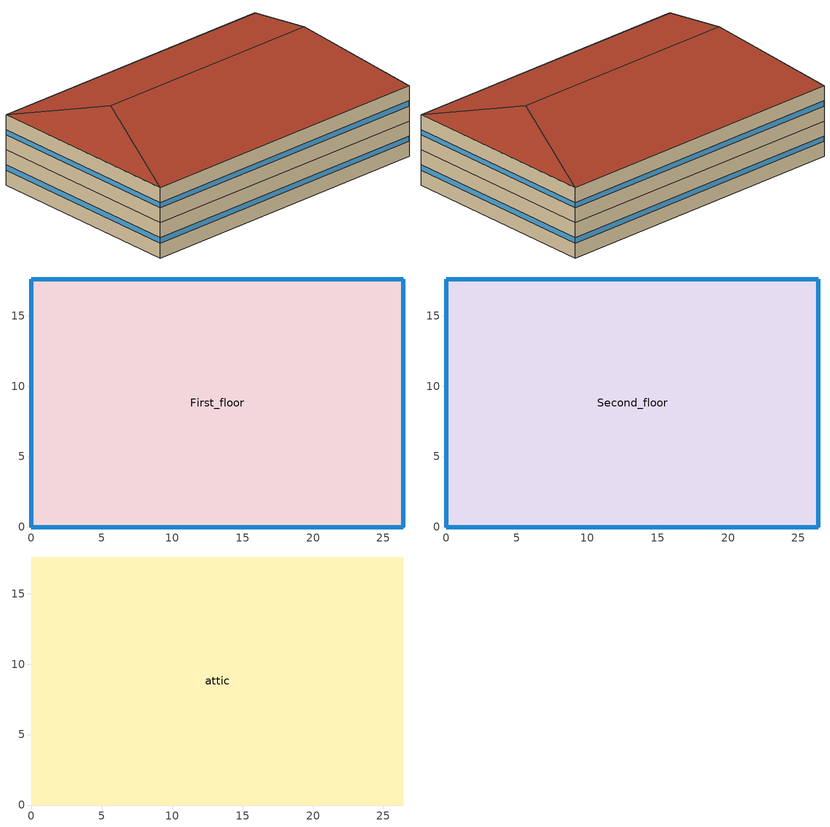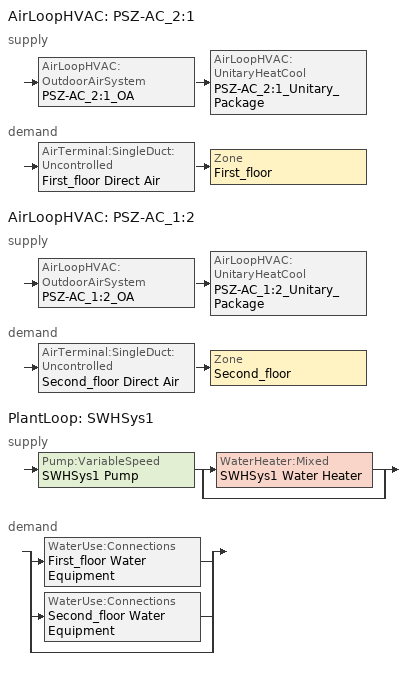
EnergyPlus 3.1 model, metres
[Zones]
First_floor
 floor ground (ext-slab): 26.4,17.6 26.4,0 0,0 0,17.6 z0
 wall outside (ext-walls): 26.4,17.6 0,17.6 0,0 26.4,0 26.4,17.6 z0:3.05
 window (window_north): 26.39,17.6 0.01,17.6 z1.3:1.75
 window (window_east): 26.4,0.01 26.4,17.59 z1.3:1.75
 window (window_south): 0.01,0 26.39,0 z1.3:1.75
 window (window_west): 0,17.59 0,0.01 z1.3:1.75
Second_floor
 floor to First_floor (INT-FLOOR-TOPSIDE): 26.4,17.6 26.4,0 0,0 0,17.6 z3.05
 wall outside (ext-walls): 26.4,17.6 0,17.6 0,0 26.4,0 26.4,17.6 z3.05:6.1
 window (window_north): 26.39,17.6 0.01,17.6 z4.34:4.8
 window (window_east): 26.4,0.01 26.4,17.59 z4.34:4.8
 window (window_south): 0.01,0 26.39,0 z4.34:4.8
 window (window_west): 0,17.59 0,0.01 z4.34:4.8
attic
 floor to Second_floor (attic-floor): 26.4,0 0,0 0,17.6 26.4,17.6 z6.1
 roof outside (attic-roof): 0,17.6,6.1 0,0,6.1 2.93,8.8,9.03; 26.4,0,6.1 26.4,17.6,6.1 23.47,8.8,9.03; 0,0,6.1 26.4,0,6.1 23.47,8.8,9.03 2.93,8.8,9.03; 26.4,17.6,6.1 0,17.6,6.1 2.93,8.8,9.03 23.47,8.8,9.03
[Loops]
AirLoopHVAC 'PSZ-AC_2:1'
 supply: AirLoopHVAC:OutdoorAirSystem 'PSZ-AC_2:1_OA' > AirLoopHVAC:UnitaryHeatCool 'PSZ-AC_2:1_Unitary_Package'
 demand: AirTerminal:SingleDuct:Uncontrolled 'First_floor Direct Air' > Zone 'First_floor'
AirLoopHVAC 'PSZ-AC_1:2'
 supply: AirLoopHVAC:OutdoorAirSystem 'PSZ-AC_1:2_OA' > AirLoopHVAC:UnitaryHeatCool 'PSZ-AC_1:2_Unitary_Package'
 demand: AirTerminal:SingleDuct:Uncontrolled 'Second_floor Direct Air' > Zone 'Second_floor'
PlantLoop 'SWHSys1'
 supply: Pump:VariableSpeed 'SWHSys1 Pump' > split
  | WaterHeater:Mixed 'SWHSys1 Water Heater'
  | bypass
 demand: split
  | WaterUse:Connections 'First_floor Water Equipment'
  | WaterUse:Connections 'Second_floor Water Equipment'
  | bypass
[Building]
Benchmark Outpatient New V1.1_3.1: North Axis=0; Terrain=City; Loads Convergence Tolerance Value=0.04; Temperature Convergence Tolerance Value=0.2; Solar Distribution=FullInteriorAndExterior; Maximum Number of Warmup Days=25
[Site:Location]
USA CA-SAN FRANCISCO: Latitude {deg}=37.62; Longitude {deg}=-122.37; Time Zone {hr}=-8; Elevation {m}=5
[Site:GroundTemperature:BuildingSurface]
19.905, 19.922, 19.91, 19.932, 19.949, 20.038, 20.327, 20.062, 20.443, 20.088, 19.986, 19.948
[Site:WaterMainsTemperature]
Calculation Method=CORRELATION; Annual Average Outdoor Air Temperature {C}=13.08; Maximum Difference In Monthly Average Outdoor Air Temperatures {deltaC}=8
[SizingPeriod:DesignDay] Barometric Pressure {Pa}=101265; Rain {0-no,1-yes}=0; Snow on ground {0-no,1-yes}=0; Day of Month=21; Daylight Savings Time Indicator=0; Humidity Indicating Type=WetBulb
Name | Maximum Dry-Bulb Temperature {C} | Daily Temp Range {C} | Humidity Indicating Conditions at Maximum Dry-Bulb | Wind Speed {m/s} design conditions vs. traditional 6.71 m/s (15 mph) | Wind Direction {Degrees; N=0, S=180} | Clearness {0.0 to 1.1} | Month | Day Type | Wind Speed {m/s} design conditions vs. traditional 3.35 m/s (7mph)
SAN_FRANCISCO Ann Htg 99.6% Condns DB | 3.2 | 0 | 3.2 | 2.4 | 140 | 0 | 1 | WinterDesignDay
SAN_FRANCISCO Ann Clg .4% Condns DB=>MWB | 28.3 | 9 | 17.2 |  | 310 | 1 | 9 | SummerDesignDay | 5.8
SAN_FRANCISCO Ann Clg .4% Condns WB=>MDB | 25.7 | 9 | 18.4 |  | 310 | 1 | 9 | SummerDesignDay | 5.8
[WindowMaterial:Glazing] Optical Data Type=SpectralAverage; Thickness=0.003; Infrared Transmittance at Normal Incidence=0; Front Side Infrared Hemispherical Emissivity=0.999; Back Side Infrared Hemispherical Emissivity=0.999; Dirt Correction Factor for Solar and Visible Transmittance=1; Solar Diffusing=No
Name | Solar Transmittance at Normal Incidence | Front Side Solar Reflectance at Normal Incidence | Back Side Solar Reflectance at Normal Incidence | Visible Transmittance at Normal Incidence | Front Side Visible Reflectance at Normal Incidence | Back Side Visible Reflectance at Normal Incidence | Conductivity
Theoretical Glass [73] | 0.3767 | 0.5733 | 0.5733 | 0.39 | 0.56 | 0.56 | 3.3687
Theoretical Glass [59] | 0.5952 | 0.3548 | 0.3548 | 0.6092 | 0.3408 | 0.3408 | 3.3687
Theoretical Glass [77] | 0.596 | 0.354 | 0.354 | 0.775 | 0.175 | 0.175 | 299.383
[Material]
Name | Roughness | Thickness | Conductivity | Density | Specific Heat | Thermal Absorptance | Solar Absorptance | Visible Absorptance | Thickness {m} | Conductivity {W/m-K} | Density {kg/m3} | Specific Heat {J/kg-K}
Wood Shingles | VeryRough | 0.0178 | 0.115 | 513 | 1255 | 0.9 | 0.78 | 0.78
1IN Wood Decking | MediumSmooth | 0.0254 | 0.1211 | 593 | 2510 | 0.9 | 0.78 | 0.78
Roof Insulation [2] | MediumRough | 0.2216 | 0.049 | 265 | 836.8 | 0.9 | 0.7 | 0.7
1/2IN Gypsum; 1/2IN Gypsum Top; 1/2IN Gypsum Bottom | Smooth | 0.0127 | 0.16 | 784.9 | 830 | 0.9 | 0.92 | 0.92
GP01 1/2 GYPSUM | Smooth | 0.0127 | 0.16 | 800 | 1090 | 0.9 | 0.7 | 0.5
Wall Insulation [1] | MediumRough | 0.0373 | 0.045 | 265 | 836.8 | 0.9 | 0.7 | 0.7
MAT-CC05 4 HW CONCRETE | Rough | 0.1016 | 1.311 | 2240 | 836.8 | 0.9 | 0.7 | 0.7
Floor Insulation [1] | MediumRough | 0.0464 | 0.045 | 265 | 836.8 | 0.9 | 0.7 | 0.7
MAT-CC05 8 HW CONCRETE | Rough | 0.2032 | 1.311 | 2240 | 836.8 | 0.9 | 0.7 | 0.7
AtticFloor Insulation | MediumRough | 0.2379 | 0.049 | 265 | 836.8 | 0.9 | 0.7 | 0.7
Roof Membrane | VeryRough | 0.0095 | 0.16 | 1121.29 | 1460 | 0.9 | 0.7 | 0.7
Metal Decking | MediumSmooth | 0.0015 | 45.006 | 7680 | 418.4 | 0.9 | 0.7 | 0.3
METAL Door Medium 18Ga_1; METAL Door Medium 18Ga_2 | Smooth | 0.0013 | 45.3149 | 7833.03 | 502.08 | 0.8 | 0.5 | 0.5
Std Wood 6inch | MediumSmooth |  |  |  |  | 0.9 | 0.7 | 0.7 | 0.15 | 0.12 | 540 | 1210
Std AC02 | MediumSmooth |  |  |  |  | 0.9 | 0.7 | 0.2 | 0.0127 | 0.057 | 288 | 1339
Std MAT-CC05 4  MW CONCRETE | Rough |  |  |  |  | 0.9 | 0.7 | 0.2 | 0.1 | 0.858 | 1968 | 836.8
Std PW05 | MediumSmooth |  |  |  |  | 0.9 | 0.78 | 0.78 | 0.0191 | 0.115 | 545 | 1213
Std Steel_Brown_Regular | Smooth |  |  |  |  | 0.9 | 0.92 | 0.92 | 0.0015 | 44.9696 | 7689 | 418
[Material:NoMass]
Name | Roughness | Thermal Resistance {(m2-K)/W} | Thermal Absorptance | Solar Absorptance | Visible Absorptance | Thermal Resistance {m2-K/W}
MAT-SHEATH | Rough | 0.3626 | 0.9 | 0.7 | 0.7
CP02 CARPET PAD | VeryRough | 0.2165 | 0.9 | 0.7 | 0.8
AIR | Smooth | 0.2515 | 0.8 | 0.5 | 0.5
AIR [1] | Smooth | 0.1214 | 0.8 | 0.5 | 0.5
Std CP02 CARPET PAD | VeryRough |  | 0.9 | 0.7 | 0.8 | 0.21648
MAT-AIR-WALL | Rough |  | 0.9 | 0.7 |  | 0.207949
Std Opaque Door panel_con; Std Opaque Door panel_semi | MediumRough |  | 0.9 | 0.7 | 0.7 | 0.12327
Std Overhead Door Panel | MediumRough |  | 0.9 | 0.7 | 0.7 | 0.255345
[Construction]
InteriorFurnishings: Std Wood 6inch
INT-FLOOR-TOPSIDE: Std MAT-CC05 4  MW CONCRETE, Std CP02 CARPET PAD
INT-FLOOR-UNDERSIDE: Std CP02 CARPET PAD, Std MAT-CC05 4  MW CONCRETE
INT-FLOOR-SLAB: Std MAT-CC05 4  MW CONCRETE
DropCeiling: Std AC02
Sloped_Metal_Roof: Std Steel_Brown_Regular, Std PW05
Gable_Wall: Std PW05
AIR-WALL: MAT-AIR-WALL
Std Swinging Door_con: Std Opaque Door panel_con
Std Swinging Door_semi: Std Opaque Door panel_semi
Std Overhead Door: Std Overhead Door Panel
window_south; window_east; window_west: Theoretical Glass [73]
window_north: Theoretical Glass [59]
window_SkylightConst: Theoretical Glass [77]
roofs: Wood Shingles, 1IN Wood Decking, Roof Insulation [2], 1/2IN Gypsum
int-walls: GP01 1/2 GYPSUM, GP01 1/2 GYPSUM
ext-walls: MAT-SHEATH, Wall Insulation [1], 1/2IN Gypsum
ext-slab: MAT-CC05 4 HW CONCRETE, CP02 CARPET PAD
exposed-floor: Floor Insulation [1], MAT-CC05 8 HW CONCRETE, CP02 CARPET PAD
attic-floor: 1/2IN Gypsum Top, AtticFloor Insulation, 1/2IN Gypsum Bottom
attic-roof: Roof Membrane, Metal Decking
door: METAL Door Medium 18Ga_1, AIR, METAL Door Medium 18Ga_2
non-swinging-door: METAL Door Medium 18Ga_1, AIR [1], METAL Door Medium 18Ga_2
[ComponentCost:LineItem]
Name | Line Item Type | Item | Cost per Area {$/m2} | Cost per Area | Cost per Each | Quantity | Cost per Unit of Output Capacity
Interior Furnishings | Construction | InteriorFurnishings | 1
Interior Floor | Construction | INT-FLOOR-UNDERSIDE | 15
Interior Floor Slab | Construction | INT-FLOOR-SLAB | 35
Drop Ceiling | Construction | DropCeiling | 10
Sloped Metal Roof | Construction | Sloped_Metal_Roof | 1
Gable Wall | Construction | Gable_Wall | 1
Air Wall | Construction | AIR-WALL | 1
Swinging Door Conditioned | Construction | Std Swinging Door_con | 1
Swinging Door Semi-conditioned | Construction | Std Swinging Door_semi | 1
Overhead Door | Construction | Std Overhead Door | 1
south:window_south | Construction | window_south |  | 181.107
east:window_east | Construction | window_east |  | 181.107
north:window_north | Construction | window_north |  | 142.156
west:window_west | Construction | window_west |  | 181.107
SkylightConst:window_SkylightConst | Construction | window_SkylightConst |  | 166.689
roofs:roofs | Construction | roofs |  | 14.9259
int-walls:int-walls | Construction | int-walls |  | 1
ext-walls:ext-walls | Construction | ext-walls |  | 38.211
ext-slab:ext-slab | Construction | ext-slab |  | 24.86
exposed-floor:exposed-floor | Construction | exposed-floor |  | 32.9966
attic-floor:attic-floor | Construction | attic-floor |  | 15.0182
attic-roof:attic-roof | Construction | attic-roof |  | 15.0182
door:door | Construction | door |  | 1
non-swinging-door:non-swinging-door | Construction | non-swinging-door |  | 1
Infiltration:First_floor | General | First_floor |  |  | 1 | 0.1181
People:First_floor | General | First_floor |  |  | 1 | 25.0036
LIGHTING EQUIP:First_floor | Lights | First_floor |  |  |  |  | 1
ElectricEquipment:First_floor:MiscPlug | General | First_floor |  |  | 1 | 3.7505
ElectricEquipment:First_floor:Elevators | General | First_floor |  |  | 1 | 32.4667
Infiltration:Second_floor | General | Second_floor |  |  | 1 | 0.1181
People:Second_floor | General | Second_floor |  |  | 1 | 25.0036
LIGHTING EQUIP:Second_floor | Lights | Second_floor |  |  |  |  | 1
ElectricEquipment:Second_floor:MiscPlug | General | Second_floor |  |  | 1 | 3.7505
Infiltration:attic | General | attic |  |  | 1 | 0.1753
[Zone] Type=1; Multiplier=1; Ceiling Height=-9999
Name | Volume | Part of Total Floor Area
First_floor; Second_floor | 1416.94 | Yes
attic | 631.2231 | No
[InternalMass] Construction=InteriorFurnishings; Surface Area=929.5035
Name | Zone
First_floor_InternalMass_1 | First_floor
Second_floor_InternalMass_1 | Second_floor
[ZoneInfiltration:DesignFlowRate] Design Volume Flow Rate Calculation Method=Flow/Zone; Constant Term Coefficient=1; Temperature Term Coefficient=0; Velocity Term Coefficient=0; Velocity Squared Term Coefficient=0
Name | Zone | Schedule | Design Flow Rate {m3/s}
First_floor_Infiltration | First_floor | INFIL_HALF_ON_SCH | 0.1181
Second_floor_Infiltration | Second_floor | INFIL_HALF_ON_SCH | 0.1181
attic_Infiltration | attic | ALWAYS_ON | 0.1753
[People] Schedule=BLDG_OCC_SCH; Number of People Calculation Method=People; Number of People=25.0036; Fraction Radiant=0.3; User Specified Sensible Fraction=AUTOCALCULATE; Activity Level Schedule=ACTIVITY_SCH; Enable ASHRAE 55 Comfort Warnings=No; MRT Calculation=ZoneAveraged; Work Efficiency Schedule=WORK_EFF_SCH; Clothing Schedule=CLOTHING_SCH; Air Velocity Schedule=AIR_VELO_SCH; Thermal Comfort Report=FANGER
Name | Zone
First_floor People | First_floor
Second_floor People | Second_floor
[Lights] Schedule=BLDG_LIGHT_SCH; Design Level Calculation Method=LightingLevel; Design Level {W}=5000.73; Return Air Fraction=0; Fraction Radiant=0.7; Fraction Visible=0.2; Fraction Replaceable=1; Return Air Fraction is Calculated from Plenum Temperature=No
Name | Zone
First_floor_Lights | First_floor
Second_floor_Lights | Second_floor
[ElectricEquipment] Design Level Calculation Method=EquipmentLevel; Fraction Latent=0; Fraction Radiant=0.5; Fraction Lost=0
Name | Zone | Schedule | Design Level {W}
First_floor_MiscPlug_Equip | First_floor | BLDG_EQUIP_SCH | 3750.55
First_floor_Elevators_Equip | First_floor | BLDG_ELEVATORS | 32466.7
Second_floor_MiscPlug_Equip | Second_floor | BLDG_EQUIP_SCH | 3750.55
[Sizing:Zone] Zone Cooling Design Supply Air Temperature {C}=14; Zone Heating Design Supply Air Temperature {C}=40; Zone Cooling Design Supply Air Humidity Ratio {kg-H20/kg-air}=0.0085; Zone Heating Design Supply Air Humidity Ratio {kg-H20/kg-air}=0.008; Outdoor Air Method=Flow/Zone; Outside Air Flow per Zone Floor Area {(m3/s)/m2}=0; Outside Air Flow per Zone {m3/s}=0.201935; Cooling Design Air Flow Method {Flow/Zone | DesignDay | DesignDayWithLimit}=DesignDayWithLimit; Cooling Minimum Air Flow=0; Cooling Minimum Air Flow Fraction=0; Heating Design Air Flow Method {Flow/Zone | DesignDay}=DesignDay; Heating Design Air Flow Rate=0
First_floor; Second_floor
[ZoneControl:Thermostat] Control Type Schedule=Dual Zone Control Type Sched
Name | Zone | Control 1
First_floor Thermostat | First_floor | First_floor DualSPSched
Second_floor Thermostat | Second_floor | Second_floor DualSPSched
[ThermostatSetpoint:DualSetpoint] Heating Setpoint Temperature Schedule=HTGSETP_SCH; Cooling Setpoint Temperature Schedule=CLGSETP_SCH
First_floor DualSPSched; Second_floor DualSPSched
[Zone equipment]
First_floor: First_floor Direct Air
Second_floor: Second_floor Direct Air
[AirTerminal:SingleDuct:Uncontrolled] Availability Schedule=ALWAYS_ON; Maximum Air Flow Rate {m3/s}=AUTOSIZE
First_floor Direct Air; Second_floor Direct Air
[SetpointManager:SingleZone:Reheat] Control Variable=Temperature; Minimum Supply Air Temperature C=10; Maximum Supply Air Temperature C=50
Name | Control Zone | Setpoint Node or NodeList
SupAirTemp MngrFirst_floor | First_floor | PSZ-AC_2:1 Supply Equipment Outlet Node
SupAirTemp MngrSecond_floor | Second_floor | PSZ-AC_1:2 Supply Equipment Outlet Node
[WaterUse:Connections]
Name | Water Use Equipment 1
First_floor Water Equipment | First_floor Water Equipment
Second_floor Water Equipment | Second_floor Water Equipment
[WaterUse:Equipment] Peak Flow Rate {m3/s}=5.84444e-06; Flow Rate Fraction Schedule=BLDG_SWH_SCH
Name | Target Temperature Schedule | Hot Water Supply Temperature Schedule Name  {C} | Zone | Sensible Fraction Schedule | Latent Fraction Schedule
First_floor Water Equipment | First_floor Water Equipment Temp Sched | First_floor Water Equipment Hot Supply Temp Sched | First_floor | First_floor Water Equipment Sensible fract sched | First_floor Water Equipment Latent fract sched
Second_floor Water Equipment | Second_floor Water Equipment Temp Sched | Second_floor Water Equipment Hot Supply Temp Sched | Second_floor | Second_floor Water Equipment Sensible fract sched | Second_floor Water Equipment Latent fract sched
[AirLoopHVAC] Design Supply Air Flow Rate {m3/s}=AUTOSIZE
PSZ-AC_2:1; PSZ-AC_1:2
[Sizing:System] Type Of Load To Size On {Sensible}=Sensible; Design Outdoor Air Flow Rate {m3/s}=AUTOSIZE; Minimum System Air Flow Ratio=1; Preheat Design Temperature {C}=7; Preheat Design Humidity Ratio {kg-H2O/kg-air}=0.008; Precool Design Temperature {C}=12.8; Precool Design Humidity Ratio {kg-H2O/kg-air}=0.008; Central Cooling Design Supply Air Temperature {C}=12.8; Central Heating Design Supply Air Temperature {C}=40; Sizing Option {Coincident | NonCoincident}=NonCoincident; 100% Outdoor Air in Cooling {Yes | No}=No; 100% Outdoor Air in Heating {Yes | No}=No; Central Cooling Design Supply Air Humidity Ratio {kg-H2O/kg-air}=0.0085; Central Heating Design Supply Air Humidity Ratio {kg-H2O/kg-air}=0.008; Cooling Design Air Flow Method=DesignDay; Cooling Design Air Flow Rate {m3/s}=0; Heating Design Air Flow Method=DesignDay; Heating Design Air Flow Rate {m3/s}=0
PSZ-AC_2:1; PSZ-AC_1:2
[AvailabilityManager:NightCycle] Availability Schedule=ALWAYS_ON; Fan Schedule=HVACOperationSchd; Control Type {CycleOnAny | CycleOnControlZone | CycleOnAnyZoneFansOnly}=CycleOnAny; Thermostat Tolerance {delta C}=1; Cycling Run Time {s}=1800
PSZ-AC_2:1 Availability Manager; PSZ-AC_1:2 Availability Manager
[SetpointManager:MixedAir] Control Variable=Temperature
Name | Setpoint Node or NodeList
PSZ-AC_2:1_OAMixed Air Temp Manager | PSZ-AC_2:1_OA-PSZ-AC_2:1_Unitary_PackageNode
PSZ-AC_1:2_OAMixed Air Temp Manager | PSZ-AC_1:2_OA-PSZ-AC_1:2_Unitary_PackageNode
[Controller:OutdoorAir] Minimum Outdoor Air Flow Rate {m3/s}=AUTOSIZE; Maximum Outdoor Air Flow Rate {m3/s}=AUTOSIZE; Economizer Control Type=DifferentialDryBulb; Economizer Control Action Type=ModulateFlow; Economizer Maximum Limit Dry-Bulb Temperature {C}=28; Economizer Maximum Limit Enthalpy {J/kg}=64000; Economizer Minimum Limit Dry-Bulb Temperature {C}=0; Lockout Type=NoLockout; Minimum Limit Type=FixedMinimum; Minimum Outdoor Air Schedule=MinOA_Sched
PSZ-AC_2:1_OA_Controller; PSZ-AC_1:2_OA_Controller
[AirLoopHVAC:UnitaryHeatCool] Availability Schedule=ALWAYS_ON; Maximum Supply Air Temperature=AUTOSIZE; Supply Air Flow Rate During Cooling Operation=AUTOSIZE; Supply Air Flow Rate During Heating Operation=AUTOSIZE; Supply Air Flow Rate When No Cooling or Heating is Needed=AUTOSIZE; Fraction of Supply Air Flow That Goes Through the Controlling Zone=AUTOSIZE; Fan Placement=BlowThrough; Dehumidification Control Type=None
Name | Controlling Zone or Thermostat Location | Supply Fan | Heating Coil | Cooling Coil
PSZ-AC_2:1_Unitary_Package | First_floor | PSZ-AC_2:1_Unitary_Package_fan | PSZ-AC_2:1_Unitary_Package_HeatCoil | PSZ-AC_2:1_Unitary_Package_CoolCoil
PSZ-AC_1:2_Unitary_Package | Second_floor | PSZ-AC_1:2_Unitary_Package_fan | PSZ-AC_1:2_Unitary_Package_HeatCoil | PSZ-AC_1:2_Unitary_Package_CoolCoil
[Fan:OnOff] Availability Schedule=HVACOperationSchd; Maximum Flow Rate=AUTOSIZE; Motor in Airstream Fraction=1
Name | Fan Efficiency | Pressure Rise | Motor Efficiency
PSZ-AC_2:1_Unitary_Package_fan | 0.58175 | 1109.648 | 0.895
PSZ-AC_1:2_Unitary_Package_fan | 0.56875 | 622 | 0.875
[Coil:Heating:Gas] Availability Schedule=ALWAYS_ON; Gas Burner Efficiency=0.8; Nominal Capacity=AUTOSIZE
PSZ-AC_2:1_Unitary_Package_HeatCoil; PSZ-AC_1:2_Unitary_Package_HeatCoil
[Coil:Cooling:DX:SingleSpeed] Availability Schedule=ALWAYS_ON; Rated Total Cooling Capacity {W}=AUTOSIZE; Rated Sensible Heat Ratio=AUTOSIZE; Rated Air Flow Rate=AUTOSIZE; Supply Air Fan Operating Mode=CyclingFanAndCompressor
Name | Rated COP | Total Cooling Capacity Function of Temperature Curve | Total Cooling Capacity Function of Flow Fraction Curve | Energy Input Ratio Function of Temperature Curve | Energy Input Ratio Function of Flow Fraction Curve | Part Load Fraction Correlation Curve
PSZ-AC_2:1_Unitary_Package_CoolCoil | 4.36549 | PSZ-AC_2:1_Unitary_PackagecoolCapFT | PSZ-AC_2:1_Unitary_PackagecoolFFF | PSZ-AC_2:1_Unitary_PackagecoolEIRFT | PSZ-AC_2:1_Unitary_PackagecoolEIRFFF | PSZ-AC_2:1_Unitary_PackagecoolPLR
PSZ-AC_1:2_Unitary_Package_CoolCoil | 3.74124 | PSZ-AC_1:2_Unitary_PackagecoolCapFT | PSZ-AC_1:2_Unitary_PackagecoolFFF | PSZ-AC_1:2_Unitary_PackagecoolEIRFT | PSZ-AC_1:2_Unitary_PackagecoolEIRFFF | PSZ-AC_1:2_Unitary_PackagecoolPLR
[PlantLoop]
SWHSys1: Fluid Type {WATER}=Water; Loop Equipment Operation Scheme=SWHSys1 Loop Operation Scheme List; Maximum Loop Temperature {C}=60; Minimum Loop Temperature {C}=10; Maximum Loop Flow Rate {m3/s}=AUTOSIZE; Minimum Loop Flow Rate {m3/s}=0; Loop Volume {m3}=AUTOSIZE; Load Distribution Scheme {OPTIMAL | SEQUENTIAL}=Optimal
[Sizing:Plant]
SWHSys1: Loop Type {COOLING | HEATING}=Heating; Design Loop Exit Temperature {C}=60; Design Loop Temperature Difference {C}=5
[SetpointManager:Scheduled]
SWHSys1 Loop Setpoint Manager: Control Variable {TEMP}=Temperature; Schedule=SWHSys1-Loop-Temp-Schedule; Setpoint Node=SWHSys1 Supply Outlet Node
[PlantEquipmentOperationSchemes]
SWHSys1 Loop Operation Scheme List: Control Scheme 1 Object Type {*******}=PlantEquipmentOperation:HeatingLoad; Control Scheme 1=SWHSys1 Operation Scheme; Control Scheme 1 Schedule=PlantOnSched
[PlantEquipmentOperation:HeatingLoad]
SWHSys1 Operation Scheme: Load Range 1 Lower Limit {W}=0; Load Range 1 Upper Limit {W}=1000000000000000; Priority Control 1 Equipment List=SWHSys1 Equipment List
[PlantEquipmentList]
SWHSys1 Equipment List: SWHSys1 Water Heater
[Pump:VariableSpeed]
SWHSys1 Pump: Rated Flow Rate {m3/s}=AUTOSIZE; Rated Pump Head {Pa} [179352 Pa = 60 ft]=1; Rated Power Consumption {W}=AUTOSIZE; Motor Efficiency=1; Fraction of Motor Inefficiencies to Fluid Stream=0; Coefficient 1 of the Part Load Performance Curve=0; Coefficient 2 of the Part Load Performance Curve=1; Coefficient 3 of the Part Load Performance Curve=0; Coefficient 4 of the Part Load Performance Curve=0; Minimum Flow Rate {m3/s}=0; Pump Control Type {Continuous | Intermittent}=Intermittent
[WaterHeater:Mixed]
SWHSys1 Water Heater: Tank Volume {m3}=1; Setpoint Temperature Schedule=SWHSys1 Water Heater Setpoint Temperature Schedule Name; Deadband Temperature Difference {deltaC}=2; Maximum Temperature Limit {C}=82.2222; Heater Control Type {Cycle | Modulate}=Cycle; Heater Maximum Capacity {W}=845000; Heater Fuel Type=NATURALGAS; Heater Thermal Efficiency=0.8; Off Cycle Parasitic Fuel Consumption Rate {W}=20; Off Cycle Parasitic Fuel Type=NATURALGAS; Off Cycle Parasitic Heat Fraction To Tank=0.8; On Cycle Parasitic Fuel Type=NATURALGAS; Ambient Temperature Indicator {Schedule | Zone | Outdoors}=SCHEDULE; Ambient Temperature Schedule=SWHSys1 Water Heater Ambient Temperature Schedule Name; Off Cycle Loss Coefficient to Ambient Temperature {W/K}=6; On Cycle Loss Coefficient to Ambient Temperature {W/K}=6; Use Side Effectiveness=1; Source Side Effectiveness=1; Use Side Design Flow Rate=AUTOSIZE; Source Side Design Flow Rate=AUTOSIZE; Indirect Water Heater Recovery Time=1.5
[UtilityCost:Tariff]
Name | Output Meter | Conversion Factor Choice | Time of Use Period Schedule | Season Schedule | Demand Window Length | Monthly Charge or Variable | Group
PGE_E-19_MediumGeneralTOUDemandService | Electricity:Facility | kWh | PGETOUSched | PGESeasonsSchedule | HalfHour | 174.88 | Comm Elect
PGE_A-10MediumGeneralDemandService | Electricity:Facility | kWh |  | PGESeasonsSchedule | HalfHour | 67.64 | Comm Elect
PGE_A-1SmallGeneralService | Electricity:Facility | kWh |  | PGESeasonsSchedule | HalfHour | 7.31 | Comm Elect
CA_EIAMonthlyRateGas | Gas:Facility | MCF |  |  |  | 0 | Comm Gas
[UtilityCost:Charge:Simple]
Name | Charge Variable | Tariff | Source Variable | Season | Category Variable | Cost per Unit Value or Variable
 | SummerOnPeakDemandCharge | PGE_E-19_MediumGeneralTOUDemandService | PeakDemand | Summer | DemandCharges | 13.51
 | SummerMidPeakDemandCharge | PGE_E-19_MediumGeneralTOUDemandService | MidPeakDemand | Summer | DemandCharges | 3.75
 | SummerDemandCharge | PGE_E-19_MediumGeneralTOUDemandService | totalDemand | Summer | DemandCharges | 3.18
 | WinterMidPeakDemandCharge | PGE_E-19_MediumGeneralTOUDemandService | MidPeakDemand | Winter | DemandCharges | 3.69
 | WinterDemandCharge | PGE_E-19_MediumGeneralTOUDemandService | totalDemand | Winter | DemandCharges | 3.18
 | SummerPeakEnergyCharge | PGE_E-19_MediumGeneralTOUDemandService | PeakEnergy | Summer | EnergyCharges | 0.15746
 | SummerMidPeakEnergyCharge | PGE_E-19_MediumGeneralTOUDemandService | MidPeakEnergy | Summer | EnergyCharges | 0.09613
 | SummerOffPeakEnergyCharge | PGE_E-19_MediumGeneralTOUDemandService | OffPeakEnergy | Summer | EnergyCharges | 0.08203
 | WinterMidPeakEnergyCharge | PGE_E-19_MediumGeneralTOUDemandService | MidPeakEnergy | Winter | EnergyCharges | 0.10181
 | WinterOffPeakEnergyCharge | PGE_E-19_MediumGeneralTOUDemandService | OffPeakEnergy | Winter | EnergyCharges | 0.08203
 | TaxofEightPercent | PGE_E-19_MediumGeneralTOUDemandService | subtotal | Annual | Taxes | 0.08
 | SummerEnergyCharge | PGE_A-10MediumGeneralDemandService | totalEnergy | Summer | EnergyCharges | 0.1416
 | WinterEnergyCharge | PGE_A-10MediumGeneralDemandService | totalEnergy | Winter | EnergyCharges | 0.103
 | SummerDemandCharge | PGE_A-10MediumGeneralDemandService | totalDemand | Summer | DemandCharges | 6.56
 | WinterDemandCharge | PGE_A-10MediumGeneralDemandService | totalDemand | Winter | DemandCharges | 1.58
 | TaxofEightPercent | PGE_A-10MediumGeneralDemandService | subtotal | Annual | Taxes | 0.08
 | SummerEnergyCharge | PGE_A-1SmallGeneralService | totalEnergy | Summer | EnergyCharges | 0.1794
 | WinterEnergyCharge | PGE_A-1SmallGeneralService | totalEnergy | Winter | EnergyCharges | 0.1179
 | TaxofEightPercent | PGE_A-1SmallGeneralService | subtotal | Annual | Taxes | 0.08
 | MonthlyRateGasCharge | CA_EIAMonthlyRateGas | totalEnergy | Annual | EnergyCharges | CA_MonthlyGasRates
 | TaxofEightPercent | CA_EIAMonthlyRateGas | SubTotal | Annual | Taxes | 0.08
[UtilityCost:Qualify] Season=Annual; Threshold Test=Count
Name | Tariff | Variable | Qualify Type | Threshold Value or Variable | Number of Months
MinDemand500kw | PGE_E-19_MediumGeneralTOUDemandService | TotalDemand | Minimum | 500 | 12
MaxDemand500kw | PGE_A-10MediumGeneralDemandService | TotalDemand | Maximum | 500 | 1
MaxDemand500kw | PGE_A-1SmallGeneralService | TotalDemand | Maximum | 500 | 1
MaxEnergy4200kwh | PGE_A-1SmallGeneralService | TotalEnergy | Maximum | 4200 | 1
[UtilityCost:Variable]
CA_MonthlyGasRates: Tariff=CA_EIAMonthlyRateGas; January Value=9.37; February Value=8.88; March Value=8.2; April Value=7.29; May Value=7.82; June Value=8.26; July Value=8.23; August Value=8.21; September Value=7.9; October Value=8.09; November Value=7.64; December Value=8.43
[Schedule:Compact]
BLDG_LIGHT_SCH: Through: 12/31, For: Weekdays, Until: 07:00, 0.1, Until: 08:00, 0.5, Until: 16:00, 0.9, Until: 23:00, 0.3, Until: 24:00, 0.1, For: SummerDesignDay, Until: 24:00, 1, For: WinterDesignDay, Until: 24:00, 0, For: Saturday, Until: 07:00, 0.1, Until: 08:00, 0.2, Until: 18:00, 0.4, Until: 24:00, 0.1, For: Sunday Holidays AllOtherDays, Until: 08:00, 0.05, Until: 16:00, 0.1, Until: 24:00, 0.05
BLDG_OCC_SCH: Through: 12/31, For: Weekdays, Until: 07:00, 0, Until: 08:00, 0.1, Until: 09:00, 0.5, Until: 17:00, 0.8, Until: 18:00, 0.5, Until: 20:00, 0.3, Until: 22:00, 0.2, Until: 24:00, 0, For: SummerDesignDay, Until: 24:00, 1, For: WinterDesignDay, Until: 24:00, 0, For: Saturday, Until: 07:00, 0, Until: 08:00, 0.1, Until: 09:00, 0.3, Until: 17:00, 0.4, Until: 19:00, 0.1, Until: 24:00, 0, For: Sunday Holidays AllOtherDays, Until: 08:00, 0, Until: 16:00, 0.05, Until: 24:00, 0
BLDG_EQUIP_SCH: Through: 12/31, For: Weekdays, Until: 07:00, 0.4, Until: 08:00, 0.7, Until: 16:00, 0.9, Until: 23:00, 0.6, Until: 24:00, 0.4, For: SummerDesignDay, Until: 24:00, 1, For: WinterDesignDay, Until: 24:00, 0, For: Saturday, Until: 07:00, 0.4, Until: 08:00, 0.5, Until: 18:00, 0.65, Until: 24:00, 0.4, For: Sunday Holidays AllOtherDays, Until: 08:00, 0.3, Until: 16:00, 0.4, Until: 24:00, 0.3
BLDG_ELEVATORS: Through: 12/31, For: Weekdays SummerDesignDay, Until: 07:00, 0.2, Until: 08:00, 0.5, Until: 09:00, 0.75, Until: 10:00, 1, Until: 11:00, 1, Until: 12:00, 1, Until: 13:00, 0.75, Until: 14:00, 1, Until: 15:00, 1, Until: 16:00, 1, Until: 17:00, 1, Until: 18:00, 1, Until: 19:00, 0.52, Until: 20:00, 0.52, Until: 21:00, 0.52, Until: 22:00, 0.28, Until: 24:00, 0.2, For: Saturday WinterDesignDay, Until: 07:00, 0.2, Until: 08:00, 0.4, Until: 09:00, 0.46, Until: 10:00, 0.7, Until: 11:00, 0.7, Until: 12:00, 0.7, Until: 13:00, 0.51, Until: 14:00, 0.51, Until: 15:00, 0.51, Until: 16:00, 0.51, Until: 17:00, 0.51, Until: 18:00, 0.25, Until: 24:00, 0.2, For: Sunday Holidays AllOtherDays, Until: 08:00, 0.2, Until: 16:00, 0.4, Until: 24:00, 0.2
INFIL_HALF_ON_SCH: Through: 12/31, For: Weekdays, Until: 24:00, 0.5, For: Saturday, Until: 24:00, 0.5, For: SummerDesignDay WinterDesignDay, Until: 24:00, 1, For: Sunday Holidays AllOtherDays, Until: 24:00, 0.5
BLDG_SWH_SCH: Through: 12/31, For: Weekdays SummerDesignDay, Until: 07:00, 0.01, Until: 08:00, 0.17, Until: 09:00, 0.58, Until: 10:00, 0.66, Until: 11:00, 0.78, Until: 12:00, 0.82, Until: 13:00, 0.71, Until: 14:00, 0.82, Until: 15:00, 0.78, Until: 16:00, 0.74, Until: 17:00, 0.63, Until: 18:00, 0.41, Until: 21:00, 0.18, Until: 22:00, 0.1, Until: 24:00, 0.01, For: Saturday WinterDesignDay, Until: 08:00, 0.01, Until: 09:00, 0.2, Until: 10:00, 0.28, Until: 12:00, 0.3, Until: 14:00, 0.24, Until: 17:00, 0.23, Until: 18:00, 0.1, Until: 24:00, 0.01, For: Sunday Holidays AllOtherDays, Until: 24:00, 0.01
ALWAYS_ON; HVACOperationSchd; PlantOnSched; MinOA_Sched: Through: 12/31, For: AllDays, Until: 24:00, 1
HTGSETP_SCH: Through: 12/31, For: ALLDays, Until: 24:00, 21
CLGSETP_SCH: Through: 12/31, For: AllDays, Until: 24:00, 24
Dual Zone Control Type Sched: Through: 12/31, For: AllDays, Until: 24:00, 4
ACTIVITY_SCH: Through: 12/31, For: AllDays, Until: 24:00, 120
WORK_EFF_SCH: Through: 12/31, For: AllDays, Until: 24:00, 0
AIR_VELO_SCH; First_floor Water Equipment Sensible fract sched; Second_floor Water Equipment Sensible fract sched: Through: 12/31, For: AllDays, Until: 24:00, 0.2
CLOTHING_SCH: Through: 04/30, For: AllDays, Until: 24:00, 1, Through: 09/30, For: AllDays, Until: 24:00, 0.5, Through: 12/31, For: AllDays, Until: 24:00, 1
First_floor Water Equipment Latent fract sched; Second_floor Water Equipment Latent fract sched: Through: 12/31, For: AllDays, Until: 24:00, 0.05
First_floor Water Equipment Temp Sched; Second_floor Water Equipment Temp Sched: Through: 12/31, For: AllDays, Until: 24:00, 43.3
First_floor Water Equipment Hot Supply Temp Sched; Second_floor Water Equipment Hot Supply Temp Sched: Through: 12/31, For: AllDays, Until: 24:00, 55
SWHSys1-Loop-Temp-Schedule; SWHSys1 Water Heater Setpoint Temperature Schedule Name: Through: 12/31, For: AllDays, Until: 24:00, 60
SWHSys1 Water Heater Ambient Temperature Schedule Name: Through: 12/31, For: AllDays, Until: 24:00, 22
PGESeasonsSchedule: Through: 4/30, For: AllDays, Until: 24:00, 1, Through: 10/31, For: AllDays, Until: 24:00, 3, Through: 12/31, For: AllDays, Until: 24:00, 1
PGETOUSched: Through: 4/30, For: WeekDays, Until: 8:30, 3, Until: 21:30, 4, Until: 24:00, 3, For: AllOtherDays, Until: 24:00, 3, Through: 10/31, For: WeekDays, Until: 8:30, 3, Until: 12:00, 4, Until: 18:00, 1, Until: 21:30, 4, Until: 24:00, 3, For: AllOtherDays, Until: 24:00, 3, Through: 12/31, For: WeekDays, Until: 10:00, 3, Until: 22:00, 1, Until: 24:00, 3, For: AllOtherDays, Until: 24:00, 3
[Curve:Biquadratic] Minimum Value of x=12.77778; Maximum Value of x=23.88889; Minimum Value of y=21.11111; Maximum Value of y=46.11111
Name | Coefficient1 Constant | Coefficient2 x | Coefficient3 x**2 | Coefficient4 y | Coefficient5 y**2 | Coefficient6 x*y
PSZ-AC_2:1_Unitary_PackagecoolCapFT; PSZ-AC_1:2_Unitary_PackagecoolCapFT | 0.766956 | 0.0107756 | -4.14703e-05 | 0.00134961 | -0.000261144 | 0.000457488
PSZ-AC_2:1_Unitary_PackagecoolEIRFT; PSZ-AC_1:2_Unitary_PackagecoolEIRFT | 0.297145 | 0.0430933 | -0.000748766 | 0.00597727 | 0.000482112 | -0.000956448
[Curve:Quadratic]
Name | Coefficient1 Constant | Coefficient2 x | Coefficient3 x**2 | Minimum Value of x | Maximum Value of x
PSZ-AC_2:1_Unitary_PackagecoolFFF; PSZ-AC_1:2_Unitary_PackagecoolFFF | 0.8 | 0.2 | 0 | 0.5 | 1.5
PSZ-AC_2:1_Unitary_PackagecoolEIRFFF; PSZ-AC_1:2_Unitary_PackagecoolEIRFFF | 1.156 | -0.1816 | 0.0256 | 0.5 | 1.5
PSZ-AC_2:1_Unitary_PackagecoolPLR; PSZ-AC_1:2_Unitary_PackagecoolPLR | 0.75 | 0.25 | 0 | 0 | 1
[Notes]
DOE Commercial Building Benchmark
Out Patient Health Care, new construction
ASHRAE Standards 90.1-2004 and 62-1999
Description:  Two story, two zone office building.
Form:         Area = 930 m2 (10,005 ft2); Number of Stories = 2; Shape = rectangle, Aspect ratio = 1.5
Envelope:     Envelope thermal properties vary with climate according to ASHRAE Standard 90.1-2004.
Opaque constructions: steel frame walls; attic roof; slab-on-grade floor
Windows: window-to-wall ratio = 15%, equal distribution of windows
Infiltration = 0.4 cfm/ft2 above grade wall area at 0.3 in wc (75 Pa) adjusted to 0.016 in wc (4 Pa).
25% of full value when ventilation system on.
HVAC:         PSZ-AC, gas furnace
Economizer per 90.1-2004
Int. gains:   lights = 10.76 W/m2 (1.0 W/ft2);
elec. plug loads = 8.07 W/m2 (0.75 W/ft2)
gas plug load = 0 W/m2 (0 W/ft2)
people = 50 total; 5.38/100 m2 (5.0/1000 ft2)
elevators = 2 @ 14.61 kW (19.6 HP) each
Detached Shading:               None
Daylight:                       None
Natural Ventilation:            None
Zonal Equipment:                None
Air Primary Loops:              PSZ-AC:1; PSZ-AC:2
Plant Loops:                    SHWSys1
System Equipment Autosize:      Yes
Purchased Cooling:              None
Purchased Heating:              None
Coils:                          Coil:Cooling:DX:SingleSpeed; Coil:Heating:Gas
Pumps:                          None
Boilers:                        None
Chillers:                       None
Reference citation for the Commercial Building Benchmarks:
Deru, M.; Griffith, B.; Long, N.; Benne, K.; Torcellini, P; Halverson, M.;
Winiarski,  D.; Liu, B.; Crawley, D. (2008). DOE Commercial Building Resarch
Benchmarks for Commercial Buildings. Washington, DC: U.S. Department of Energy,
Energy Efficiency and Renewable Energy, Office of Building Technologies.
Start SimMetaData
WeatherFileName=USA_CA_San.Francisco_TMY2.epw
RoofConstruction=Attic and Other
ExtWallConstruction=Steel-Framed
End SimMetaData
US National Holidays
